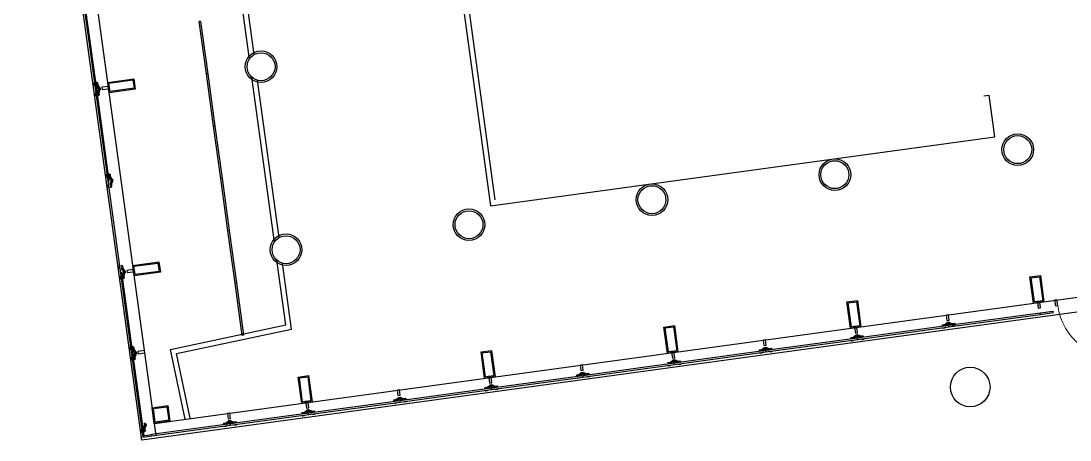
# Model space of a CAD drawing. Header units: millimetres. Extents: x -162945 to 7560, y -3558 to 130718.
# Drawn here: x -162945 to -143059, y 97723 to 105661 of the extents above; entities that cross this region are included whole.
import ezdxf

# ---------------------------------------------------------------- set-up
doc = ezdxf.new("R2010")
doc.units = ezdxf.units.MM
doc.header["$LTSCALE"] = 5
for name, color, linetype in [('A-GLAZ', 140, 'Continuous'), ('A-GLAZ-CWMG', 3, 'Continuous'), ('A-HOLE', 2, 'Continuous'), ('A—\\M+5C3C5\\M+5B4B0', 135, 'Continuous'), ('E-COLS-F3$0$0S-COLS-LINE', 4, 'Continuous')]:
    doc.layers.add(name, color=color, linetype=linetype)

msp = doc.modelspace()

# ---------------------------------------------------------------- linework, layer by layer
at = {"lineweight": 13, "extrusion": (-1.50994e-10, -2.06882e-11, -1)}
msp.add_arc((142133, 100432, 0), 1170, -96.3242, -7.7935, dxfattribs=at)
at = {"layer": 'A-GLAZ', "color": 8}
for p, q in [((-161550, 104485), (-161565, 104483)), ((-161550, 104485), (-161565, 104483)), ((-161564, 104477), (-161565, 104483)), ((-161564, 104477), (-161565, 104483)), ((-161559, 104443), (-161564, 104477)), ((-161559, 104443), (-161564, 104477)), ((-161559, 104443), (-161544, 104445)), ((-161559, 104443), (-161544, 104445)), ((-161510, 104495), (-161525, 104493)), ((-161510, 104495), (-161525, 104493)), ((-161495, 104493), (-161525, 104488)), ((-161495, 104493), (-161525, 104488)), ((-161519, 104449), (-161489, 104453)), ((-161519, 104449), (-161489, 104453)), ((-161517, 104434), (-161474, 104374)), ((-161517, 104434), (-161474, 104374)), ((-161510, 104495), (-161509, 104488)), ((-161510, 104495), (-161509, 104488)), ((-161509, 104488), (-161505, 104453)), ((-161509, 104488), (-161505, 104453)), ((-161502, 104436), (-161505, 104453)), ((-161502, 104436), (-161505, 104453)), ((-161459, 104376), (-161502, 104436)), ((-161459, 104376), (-161502, 104436)), ((-161495, 104493), (-161494, 104487)), ((-161495, 104493), (-161494, 104487)), ((-161494, 104487), (-161489, 104453)), ((-161494, 104487), (-161489, 104453)), ((-161494, 104452), (-161464, 104411)), ((-161494, 104452), (-161464, 104411)), ((-161461, 104394), (-161464, 104411)), ((-161459, 104376), (-161464, 104411)), ((-161461, 104394), (-161464, 104411)), ((-161459, 104376), (-161464, 104411)), ((-161523, 104287), (-161538, 104285)), ((-161523, 104287), (-161538, 104285)), ((-161533, 104251), (-161538, 104285)), ((-161533, 104251), (-161538, 104285)), ((-161532, 104245), (-161533, 104251)), ((-161532, 104245), (-161533, 104251)), ((-161532, 104245), (-161517, 104247)), ((-161532, 104245), (-161517, 104247)), ((-161474, 104374), (-161500, 104306)), ((-161474, 104374), (-161500, 104306)), ((-161468, 104294), (-161498, 104290)), ((-161468, 104294), (-161498, 104290)), ((-161492, 104251), (-161462, 104255)), ((-161492, 104251), (-161462, 104255)), ((-161491, 104246), (-161477, 104248)), ((-161491, 104246), (-161477, 104248)), ((-161485, 104308), (-161459, 104376)), ((-161485, 104308), (-161459, 104376)), ((-161482, 104290), (-161485, 104308)), ((-161482, 104290), (-161485, 104308)), ((-161482, 104290), (-161478, 104255)), ((-161482, 104290), (-161478, 104255)), ((-161478, 104255), (-161477, 104248)), ((-161478, 104255), (-161477, 104248)), ((-161454, 104341), (-161472, 104294)), ((-161454, 104341), (-161472, 104294)), ((-161468, 104294), (-161463, 104261)), ((-161468, 104294), (-161463, 104261)), ((-161462, 104401), (-161466, 104401)), ((-161462, 104401), (-161466, 104401)), ((-161462, 104401), (-161466, 104401)), ((-161462, 104401), (-161466, 104401)), ((-161463, 104261), (-161462, 104255)), ((-161463, 104261), (-161462, 104255)), ((-161447, 104398), (-161462, 104396)), ((-161447, 104398), (-161462, 104396)), ((-161447, 104398), (-161462, 104396)), ((-161447, 104398), (-161462, 104396)), ((-161447, 104398), (-161462, 104396)), ((-161447, 104398), (-161462, 104396)), ((-161447, 104398), (-161462, 104396)), ((-161447, 104398), (-161462, 104396)), ((-161459, 104376), (-161461, 104394)), ((-161459, 104376), (-161461, 104394)), ((-161454, 104341), (-161459, 104376)), ((-161456, 104359), (-161459, 104376)), ((-161454, 104341), (-161459, 104376)), ((-161456, 104359), (-161459, 104376)), ((-161459, 104351), (-161455, 104352)), ((-161459, 104351), (-161455, 104352)), ((-161459, 104351), (-161455, 104352)), ((-161459, 104351), (-161455, 104352)), ((-161456, 104357), (-161441, 104359)), ((-161454, 104341), (-161456, 104359)), ((-161456, 104357), (-161441, 104359)), ((-161456, 104357), (-161441, 104359)), ((-161456, 104357), (-161441, 104359)), ((-161456, 104357), (-161441, 104359)), ((-161454, 104341), (-161456, 104359)), ((-161456, 104357), (-161441, 104359)), ((-161456, 104357), (-161441, 104359)), ((-161456, 104357), (-161441, 104359)), ((-161447, 104398), (-161446, 104392)), ((-161447, 104398), (-161442, 104364)), ((-161447, 104398), (-161442, 104364)), ((-161447, 104398), (-161446, 104392)), ((-161447, 104398), (-161446, 104392)), ((-161447, 104398), (-161442, 104364)), ((-161447, 104398), (-161442, 104364)), ((-161447, 104398), (-161446, 104392)), ((-161446, 104392), (-161441, 104359)), ((-161446, 104392), (-161441, 104359)), ((-161446, 104392), (-161441, 104359)), ((-161446, 104392), (-161441, 104359)), ((-161442, 104364), (-161441, 104359)), ((-161442, 104364), (-161441, 104359)), ((-161442, 104364), (-161441, 104359)), ((-161442, 104364), (-161441, 104359)), ((-161313, 102751), (-161328, 102749)), ((-161327, 102743), (-161328, 102749)), ((-161322, 102709), (-161327, 102743)), ((-161322, 102709), (-161307, 102712)), ((-161273, 102762), (-161288, 102760)), ((-161258, 102759), (-161288, 102755)), ((-161282, 102715), (-161252, 102719)), ((-161280, 102700), (-161237, 102640)), ((-161273, 102762), (-161272, 102754)), ((-161272, 102754), (-161268, 102719)), ((-161265, 102702), (-161268, 102719)), ((-161222, 102642), (-161265, 102702)), ((-161237, 102640), (-161263, 102572)), ((-161258, 102759), (-161257, 102753)), ((-161257, 102753), (-161252, 102719)), ((-161257, 102719), (-161227, 102678)), ((-161248, 102574), (-161222, 102642)), ((-161225, 102667), (-161229, 102667)), ((-161225, 102667), (-161229, 102667)), ((-161224, 102660), (-161227, 102678)), ((-161222, 102642), (-161227, 102678)), ((-161210, 102664), (-161225, 102662)), ((-161210, 102664), (-161225, 102662)), ((-161210, 102664), (-161225, 102662)), ((-161210, 102664), (-161225, 102662)), ((-161222, 102642), (-161224, 102660)), ((-161217, 102607), (-161222, 102642)), ((-161219, 102625), (-161222, 102642)), ((-161222, 102617), (-161219, 102618)), ((-161222, 102617), (-161219, 102618)), ((-161219, 102623), (-161204, 102625)), ((-161217, 102607), (-161219, 102625)), ((-161219, 102623), (-161204, 102625)), ((-161219, 102623), (-161204, 102625)), ((-161219, 102623), (-161204, 102625)), ((-161210, 102664), (-161209, 102659)), ((-161210, 102664), (-161205, 102630)), ((-161210, 102664), (-161205, 102630)), ((-161210, 102664), (-161209, 102659)), ((-161209, 102659), (-161204, 102625)), ((-161209, 102659), (-161204, 102625)), ((-161205, 102630), (-161204, 102625)), ((-161205, 102630), (-161204, 102625)), ((-161286, 102553), (-161301, 102551)), ((-161296, 102517), (-161301, 102551)), ((-161295, 102511), (-161296, 102517)), ((-161295, 102511), (-161280, 102513)), ((-161231, 102561), (-161261, 102556)), ((-161255, 102517), (-161225, 102521)), ((-161254, 102512), (-161240, 102514)), ((-161245, 102556), (-161248, 102574)), ((-161245, 102556), (-161241, 102521)), ((-161241, 102521), (-161240, 102514)), ((-161217, 102607), (-161235, 102560)), ((-161231, 102561), (-161226, 102527)), ((-161226, 102527), (-161225, 102521)), ((-161036, 101028), (-161051, 101026)), ((-161021, 101025), (-161051, 101021)), ((-161036, 101028), (-161035, 101020)), ((-161021, 101025), (-161020, 101019)), ((-161076, 101017), (-161091, 101015)), ((-161090, 101009), (-161091, 101015)), ((-161085, 100976), (-161090, 101009)), ((-161085, 100976), (-161070, 100978)), ((-161045, 100981), (-161015, 100985)), ((-161043, 100966), (-161000, 100907)), ((-161035, 101020), (-161031, 100985)), ((-161028, 100968), (-161031, 100985)), ((-160985, 100909), (-161028, 100968)), ((-161000, 100907), (-161026, 100838)), ((-160994, 100827), (-161024, 100823)), ((-161020, 101019), (-161015, 100985)), ((-161020, 100985), (-160990, 100944)), ((-161011, 100840), (-160985, 100909)), ((-161008, 100822), (-161011, 100840)), ((-160980, 100874), (-160998, 100826)), ((-160994, 100827), (-160989, 100793)), ((-160988, 100933), (-160992, 100933)), ((-160988, 100933), (-160992, 100933)), ((-160987, 100926), (-160990, 100944)), ((-160985, 100909), (-160990, 100944)), ((-160973, 100930), (-160988, 100928)), ((-160973, 100930), (-160988, 100928)), ((-160973, 100930), (-160988, 100928)), ((-160973, 100930), (-160988, 100928)), ((-160985, 100909), (-160987, 100926)), ((-160980, 100874), (-160985, 100909)), ((-160982, 100891), (-160985, 100909)), ((-160985, 100883), (-160982, 100884)), ((-160985, 100883), (-160982, 100884)), ((-160982, 100889), (-160967, 100891)), ((-160980, 100874), (-160982, 100891)), ((-160982, 100889), (-160967, 100891)), ((-160982, 100889), (-160967, 100891)), ((-160982, 100889), (-160967, 100891)), ((-160973, 100930), (-160972, 100925)), ((-160973, 100930), (-160968, 100897)), ((-160973, 100930), (-160968, 100897)), ((-160973, 100930), (-160972, 100925)), ((-160972, 100925), (-160967, 100891)), ((-160972, 100925), (-160967, 100891)), ((-160968, 100897), (-160967, 100891)), ((-160968, 100897), (-160967, 100891)), ((-161049, 100819), (-161064, 100817)), ((-161059, 100783), (-161064, 100817)), ((-161058, 100777), (-161059, 100783)), ((-161058, 100777), (-161043, 100779)), ((-161018, 100783), (-160988, 100787)), ((-161017, 100778), (-161003, 100780)), ((-161008, 100822), (-161004, 100787)), ((-161004, 100787), (-161003, 100780)), ((-160989, 100793), (-160988, 100787)), ((-145365, 100096), (-145408, 100091)), ((-145408, 100091), (-145394, 99987)), ((-145351, 99993), (-145365, 100096)), ((-145485, 99888), (-145478, 99889)), ((-145485, 99888), (-145483, 99874)), ((-145482, 99904), (-145476, 99905)), ((-145482, 99904), (-145478, 99874)), ((-145478, 99889), (-145443, 99894)), ((-145476, 99905), (-145442, 99909)), ((-145474, 99849), (-145472, 99834)), ((-145467, 99835), (-145472, 99834)), ((-145433, 99840), (-145467, 99835)), ((-145425, 99897), (-145443, 99894)), ((-145442, 99905), (-145401, 99935)), ((-145438, 99880), (-145442, 99909)), ((-145433, 99840), (-145435, 99854)), ((-145366, 99940), (-145425, 99897)), ((-145423, 99882), (-145364, 99925)), ((-145366, 99940), (-145401, 99935)), ((-145383, 99938), (-145401, 99935)), ((-145394, 99987), (-145351, 99993)), ((-145390, 99937), (-145390, 99933)), ((-145390, 99937), (-145390, 99933)), ((-145388, 99952), (-145354, 99957)), ((-145388, 99952), (-145354, 99957)), ((-145388, 99952), (-145382, 99953)), ((-145388, 99952), (-145382, 99953)), ((-145388, 99952), (-145386, 99937)), ((-145388, 99952), (-145386, 99937)), ((-145388, 99952), (-145386, 99937)), ((-145388, 99952), (-145386, 99937)), ((-145366, 99940), (-145383, 99938)), ((-145382, 99953), (-145348, 99958)), ((-145382, 99953), (-145348, 99958)), ((-145331, 99945), (-145366, 99940)), ((-145348, 99942), (-145366, 99940)), ((-145297, 99914), (-145366, 99940)), ((-145364, 99925), (-145295, 99899)), ((-145354, 99957), (-145348, 99958)), ((-145354, 99957), (-145348, 99958)), ((-145346, 99943), (-145348, 99958)), ((-145346, 99943), (-145348, 99958)), ((-145346, 99943), (-145348, 99958)), ((-145346, 99943), (-145348, 99958)), ((-145331, 99945), (-145348, 99942)), ((-145340, 99939), (-145341, 99943)), ((-145340, 99939), (-145341, 99943)), ((-145331, 99945), (-145284, 99927)), ((-145279, 99917), (-145297, 99914)), ((-145295, 99899), (-145277, 99902)), ((-145284, 99931), (-145250, 99936)), ((-145284, 99931), (-145277, 99882)), ((-145279, 99917), (-145244, 99921)), ((-145242, 99906), (-145277, 99902)), ((-145250, 99936), (-145244, 99937)), ((-145237, 99888), (-145244, 99937)), ((-145244, 99921), (-145237, 99922)), ((-145235, 99907), (-145242, 99906)), ((-145235, 99907), (-145237, 99922)), ((-147219, 99651), (-147211, 99652)), ((-147219, 99651), (-147211, 99652)), ((-147219, 99651), (-147217, 99637)), ((-147219, 99651), (-147217, 99637)), ((-147216, 99667), (-147210, 99668)), ((-147216, 99667), (-147210, 99668)), ((-147216, 99667), (-147212, 99637)), ((-147216, 99667), (-147212, 99637)), ((-147211, 99652), (-147176, 99657)), ((-147211, 99652), (-147176, 99657)), ((-147210, 99668), (-147176, 99672)), ((-147210, 99668), (-147176, 99672)), ((-147176, 99668), (-147135, 99698)), ((-147176, 99668), (-147135, 99698)), ((-147172, 99643), (-147176, 99672)), ((-147172, 99643), (-147176, 99672)), ((-147159, 99660), (-147176, 99657)), ((-147159, 99660), (-147176, 99657)), ((-147100, 99703), (-147159, 99660)), ((-147100, 99703), (-147159, 99660)), ((-147157, 99645), (-147098, 99688)), ((-147157, 99645), (-147098, 99688)), ((-147100, 99703), (-147135, 99698)), ((-147100, 99703), (-147135, 99698)), ((-147117, 99701), (-147135, 99698)), ((-147117, 99701), (-147135, 99698)), ((-147124, 99700), (-147124, 99696)), ((-147124, 99700), (-147124, 99696)), ((-147124, 99700), (-147124, 99696)), ((-147124, 99700), (-147124, 99696)), ((-147121, 99715), (-147088, 99720)), ((-147121, 99715), (-147088, 99720)), ((-147121, 99715), (-147088, 99720)), ((-147121, 99715), (-147088, 99720)), ((-147121, 99715), (-147116, 99716)), ((-147121, 99715), (-147116, 99716)), ((-147121, 99715), (-147116, 99716)), ((-147121, 99715), (-147116, 99716)), ((-147121, 99715), (-147119, 99700)), ((-147121, 99715), (-147119, 99700)), ((-147121, 99715), (-147119, 99700)), ((-147121, 99715), (-147119, 99700)), ((-147121, 99715), (-147119, 99700)), ((-147121, 99715), (-147119, 99700)), ((-147121, 99715), (-147119, 99700)), ((-147121, 99715), (-147119, 99700)), ((-147100, 99703), (-147117, 99701)), ((-147100, 99703), (-147117, 99701)), ((-147116, 99716), (-147082, 99721)), ((-147116, 99716), (-147082, 99721)), ((-147116, 99716), (-147082, 99721)), ((-147116, 99716), (-147082, 99721)), ((-147065, 99708), (-147100, 99703)), ((-147065, 99708), (-147100, 99703)), ((-147082, 99705), (-147100, 99703)), ((-147082, 99705), (-147100, 99703)), ((-147031, 99677), (-147100, 99703)), ((-147031, 99677), (-147100, 99703)), ((-147098, 99688), (-147029, 99662)), ((-147098, 99688), (-147029, 99662)), ((-147088, 99720), (-147082, 99721)), ((-147088, 99720), (-147082, 99721)), ((-147088, 99720), (-147082, 99721)), ((-147088, 99720), (-147082, 99721)), ((-147080, 99706), (-147082, 99721)), ((-147080, 99706), (-147082, 99721)), ((-147080, 99706), (-147082, 99721)), ((-147080, 99706), (-147082, 99721)), ((-147080, 99706), (-147082, 99721)), ((-147080, 99706), (-147082, 99721)), ((-147080, 99706), (-147082, 99721)), ((-147080, 99706), (-147082, 99721)), ((-147065, 99708), (-147082, 99705)), ((-147065, 99708), (-147082, 99705)), ((-147074, 99702), (-147075, 99706)), ((-147074, 99702), (-147075, 99706)), ((-147074, 99702), (-147075, 99706)), ((-147074, 99702), (-147075, 99706)), ((-147065, 99708), (-147017, 99690)), ((-147065, 99708), (-147017, 99690)), ((-147013, 99680), (-147031, 99677)), ((-147013, 99680), (-147031, 99677)), ((-147018, 99694), (-146984, 99699)), ((-147018, 99694), (-146984, 99699)), ((-147018, 99694), (-147014, 99664)), ((-147018, 99694), (-147014, 99664)), ((-147013, 99680), (-146978, 99684)), ((-147013, 99680), (-146978, 99684)), ((-147010, 99639), (-147008, 99624)), ((-147010, 99639), (-147008, 99624)), ((-146984, 99699), (-146978, 99700)), ((-146984, 99699), (-146978, 99700)), ((-146974, 99670), (-146978, 99700)), ((-146974, 99670), (-146978, 99700)), ((-146978, 99684), (-146971, 99685)), ((-146978, 99684), (-146971, 99685)), ((-146969, 99670), (-146971, 99685)), ((-146969, 99670), (-146971, 99685)), ((-146968, 99630), (-146970, 99645)), ((-146968, 99630), (-146970, 99645)), ((-160866, 99483), (-160881, 99481)), ((-160866, 99483), (-160881, 99481)), ((-160880, 99475), (-160881, 99481)), ((-160880, 99475), (-160881, 99481)), ((-160876, 99442), (-160880, 99475)), ((-160876, 99442), (-160880, 99475)), ((-160876, 99442), (-160861, 99444)), ((-160876, 99442), (-160861, 99444)), ((-160827, 99494), (-160842, 99492)), ((-160827, 99494), (-160842, 99492)), ((-160811, 99491), (-160841, 99487)), ((-160811, 99491), (-160841, 99487)), ((-160836, 99447), (-160806, 99451)), ((-160836, 99447), (-160806, 99451)), ((-160833, 99432), (-160790, 99372)), ((-160833, 99432), (-160790, 99372)), ((-160827, 99494), (-160826, 99486)), ((-160827, 99494), (-160826, 99486)), ((-160826, 99486), (-160821, 99451)), ((-160826, 99486), (-160821, 99451)), ((-160819, 99434), (-160821, 99451)), ((-160819, 99434), (-160821, 99451)), ((-160775, 99374), (-160819, 99434)), ((-160775, 99374), (-160819, 99434)), ((-160811, 99491), (-160810, 99485)), ((-160811, 99491), (-160810, 99485)), ((-160810, 99485), (-160806, 99451)), ((-160810, 99485), (-160806, 99451)), ((-160810, 99451), (-160780, 99410)), ((-160810, 99451), (-160780, 99410)), ((-148944, 99431), (-148910, 99435)), ((-148944, 99431), (-148910, 99435)), ((-148910, 99431), (-148869, 99461)), ((-148910, 99431), (-148869, 99461)), ((-148906, 99406), (-148910, 99435)), ((-148906, 99406), (-148910, 99435)), ((-148833, 99466), (-148893, 99423)), ((-148833, 99466), (-148893, 99423)), ((-148891, 99408), (-148831, 99451)), ((-148891, 99408), (-148831, 99451)), ((-148833, 99622), (-148876, 99617)), ((-148876, 99617), (-148862, 99513)), ((-148833, 99466), (-148869, 99461)), ((-148833, 99466), (-148869, 99461)), ((-148851, 99464), (-148869, 99461)), ((-148851, 99464), (-148869, 99461)), ((-148862, 99513), (-148818, 99519)), ((-148858, 99463), (-148858, 99459)), ((-148858, 99463), (-148858, 99459)), ((-148858, 99463), (-148858, 99459)), ((-148858, 99463), (-148858, 99459)), ((-148855, 99478), (-148821, 99483)), ((-148855, 99478), (-148821, 99483)), ((-148855, 99478), (-148821, 99483)), ((-148855, 99478), (-148821, 99483)), ((-148855, 99478), (-148850, 99479)), ((-148855, 99478), (-148850, 99479)), ((-148855, 99478), (-148850, 99479)), ((-148855, 99478), (-148850, 99479)), ((-148855, 99478), (-148853, 99463)), ((-148855, 99478), (-148853, 99463)), ((-148855, 99478), (-148853, 99463)), ((-148855, 99478), (-148853, 99463)), ((-148855, 99478), (-148853, 99463)), ((-148855, 99478), (-148853, 99463)), ((-148855, 99478), (-148853, 99463)), ((-148855, 99478), (-148853, 99463)), ((-148833, 99466), (-148851, 99464)), ((-148833, 99466), (-148851, 99464)), ((-148850, 99479), (-148816, 99484)), ((-148850, 99479), (-148816, 99484)), ((-148850, 99479), (-148816, 99484)), ((-148850, 99479), (-148816, 99484)), ((-148818, 99519), (-148833, 99622)), ((-148798, 99471), (-148833, 99466)), ((-148798, 99471), (-148833, 99466)), ((-148816, 99468), (-148833, 99466)), ((-148816, 99468), (-148833, 99466)), ((-148765, 99440), (-148833, 99466)), ((-148765, 99440), (-148833, 99466)), ((-148831, 99451), (-148763, 99425)), ((-148831, 99451), (-148763, 99425)), ((-148821, 99483), (-148816, 99484)), ((-148821, 99483), (-148816, 99484)), ((-148821, 99483), (-148816, 99484)), ((-148821, 99483), (-148816, 99484)), ((-148814, 99469), (-148816, 99484)), ((-148814, 99469), (-148816, 99484)), ((-148814, 99469), (-148816, 99484)), ((-148814, 99469), (-148816, 99484)), ((-148814, 99469), (-148816, 99484)), ((-148814, 99469), (-148816, 99484)), ((-148814, 99469), (-148816, 99484)), ((-148814, 99469), (-148816, 99484)), ((-148798, 99471), (-148816, 99468)), ((-148798, 99471), (-148816, 99468)), ((-148808, 99465), (-148809, 99469)), ((-148808, 99465), (-148809, 99469)), ((-148808, 99465), (-148809, 99469)), ((-148808, 99465), (-148809, 99469)), ((-148798, 99471), (-148751, 99453)), ((-148798, 99471), (-148751, 99453)), ((-148747, 99443), (-148765, 99440)), ((-148747, 99443), (-148765, 99440)), ((-148752, 99457), (-148718, 99462)), ((-148752, 99457), (-148718, 99462)), ((-148752, 99457), (-148747, 99427)), ((-148752, 99457), (-148747, 99427)), ((-148747, 99443), (-148712, 99447)), ((-148747, 99443), (-148712, 99447)), ((-148718, 99462), (-148712, 99463)), ((-148718, 99462), (-148712, 99463)), ((-148708, 99433), (-148712, 99463)), ((-148708, 99433), (-148712, 99463)), ((-148712, 99447), (-148705, 99448)), ((-148712, 99447), (-148705, 99448)), ((-148703, 99433), (-148705, 99448)), ((-148703, 99433), (-148705, 99448)), ((-147208, 99612), (-147206, 99597)), ((-147208, 99612), (-147206, 99597)), ((-147200, 99598), (-147206, 99597)), ((-147200, 99598), (-147206, 99597)), ((-147167, 99603), (-147200, 99598)), ((-147167, 99603), (-147200, 99598)), ((-147167, 99603), (-147169, 99617)), ((-147167, 99603), (-147169, 99617)), ((-146974, 99629), (-147008, 99624)), ((-146974, 99629), (-147008, 99624)), ((-146968, 99630), (-146974, 99629)), ((-146968, 99630), (-146974, 99629)), ((-160839, 99285), (-160854, 99283)), ((-160839, 99285), (-160854, 99283)), ((-160849, 99249), (-160854, 99283)), ((-160849, 99249), (-160854, 99283)), ((-160849, 99243), (-160849, 99249)), ((-160849, 99243), (-160849, 99249)), ((-160849, 99243), (-160834, 99245)), ((-160849, 99243), (-160834, 99245)), ((-160790, 99372), (-160816, 99304)), ((-160790, 99372), (-160816, 99304)), ((-160784, 99293), (-160814, 99288)), ((-160784, 99293), (-160814, 99288)), ((-160808, 99249), (-160779, 99253)), ((-160808, 99249), (-160779, 99253)), ((-160808, 99244), (-160793, 99246)), ((-160808, 99244), (-160793, 99246)), ((-160801, 99306), (-160775, 99374)), ((-160801, 99306), (-160775, 99374)), ((-160799, 99288), (-160801, 99306)), ((-160799, 99288), (-160801, 99306)), ((-160799, 99288), (-160794, 99253)), ((-160799, 99288), (-160794, 99253)), ((-160794, 99253), (-160793, 99246)), ((-160794, 99253), (-160793, 99246)), ((-160770, 99339), (-160788, 99292)), ((-160770, 99339), (-160788, 99292)), ((-160784, 99293), (-160779, 99259)), ((-160784, 99293), (-160779, 99259)), ((-160779, 99399), (-160783, 99399)), ((-160779, 99399), (-160783, 99399)), ((-160779, 99399), (-160783, 99399)), ((-160779, 99399), (-160783, 99399)), ((-160778, 99392), (-160780, 99410)), ((-160775, 99374), (-160780, 99410)), ((-160778, 99392), (-160780, 99410)), ((-160775, 99374), (-160780, 99410)), ((-160779, 99259), (-160779, 99253)), ((-160779, 99259), (-160779, 99253)), ((-160763, 99396), (-160778, 99394)), ((-160763, 99396), (-160778, 99394)), ((-160763, 99396), (-160778, 99394)), ((-160763, 99396), (-160778, 99394)), ((-160763, 99396), (-160778, 99394)), ((-160763, 99396), (-160778, 99394)), ((-160763, 99396), (-160778, 99394)), ((-160763, 99396), (-160778, 99394)), ((-160775, 99374), (-160778, 99392)), ((-160775, 99374), (-160778, 99392)), ((-160776, 99349), (-160772, 99350)), ((-160776, 99349), (-160772, 99350)), ((-160776, 99349), (-160772, 99350)), ((-160776, 99349), (-160772, 99350)), ((-160770, 99339), (-160775, 99374)), ((-160773, 99357), (-160775, 99374)), ((-160770, 99339), (-160775, 99374)), ((-160773, 99357), (-160775, 99374)), ((-160770, 99339), (-160773, 99357)), ((-160770, 99339), (-160773, 99357)), ((-160772, 99355), (-160758, 99357)), ((-160772, 99355), (-160758, 99357)), ((-160772, 99355), (-160758, 99357)), ((-160772, 99355), (-160758, 99357)), ((-160772, 99355), (-160758, 99357)), ((-160772, 99355), (-160758, 99357)), ((-160772, 99355), (-160758, 99357)), ((-160772, 99355), (-160758, 99357)), ((-160763, 99396), (-160762, 99391)), ((-160763, 99396), (-160758, 99363)), ((-160763, 99396), (-160758, 99363)), ((-160763, 99396), (-160762, 99391)), ((-160763, 99396), (-160762, 99391)), ((-160763, 99396), (-160758, 99363)), ((-160763, 99396), (-160758, 99363)), ((-160763, 99396), (-160762, 99391)), ((-160762, 99391), (-160758, 99357)), ((-160762, 99391), (-160758, 99357)), ((-160762, 99391), (-160758, 99357)), ((-160762, 99391), (-160758, 99357)), ((-160758, 99363), (-160758, 99357)), ((-160758, 99363), (-160758, 99357)), ((-160758, 99363), (-160758, 99357)), ((-160758, 99363), (-160758, 99357)), ((-160605, 99420), (-160729, 99403)), ((-160729, 99403), (-160723, 99359)), ((-160723, 99359), (-160599, 99376)), ((-160599, 99376), (-160605, 99420)), ((-150567, 99385), (-150611, 99379)), ((-150611, 99379), (-150596, 99275)), ((-150596, 99275), (-150553, 99281)), ((-150589, 99241), (-150555, 99246)), ((-150589, 99241), (-150555, 99246)), ((-150589, 99241), (-150555, 99246)), ((-150589, 99241), (-150555, 99246)), ((-150589, 99241), (-150583, 99242)), ((-150589, 99241), (-150583, 99242)), ((-150589, 99241), (-150583, 99242)), ((-150589, 99241), (-150583, 99242)), ((-150589, 99241), (-150587, 99226)), ((-150589, 99241), (-150587, 99226)), ((-150589, 99241), (-150587, 99226)), ((-150589, 99241), (-150587, 99226)), ((-150589, 99241), (-150587, 99226)), ((-150589, 99241), (-150587, 99226)), ((-150589, 99241), (-150587, 99226)), ((-150589, 99241), (-150587, 99226)), ((-150583, 99242), (-150550, 99247)), ((-150583, 99242), (-150550, 99247)), ((-150583, 99242), (-150550, 99247)), ((-150583, 99242), (-150550, 99247)), ((-150553, 99281), (-150567, 99385)), ((-150532, 99234), (-150567, 99229)), ((-150532, 99234), (-150567, 99229)), ((-150555, 99246), (-150550, 99247)), ((-150555, 99246), (-150550, 99247)), ((-150555, 99246), (-150550, 99247)), ((-150555, 99246), (-150550, 99247)), ((-150548, 99232), (-150550, 99247)), ((-150548, 99232), (-150550, 99247)), ((-150548, 99232), (-150550, 99247)), ((-150548, 99232), (-150550, 99247)), ((-150548, 99232), (-150550, 99247)), ((-150548, 99232), (-150550, 99247)), ((-150548, 99232), (-150550, 99247)), ((-150548, 99232), (-150550, 99247)), ((-150532, 99234), (-150550, 99231)), ((-150532, 99234), (-150550, 99231)), ((-150542, 99228), (-150543, 99232)), ((-150542, 99228), (-150543, 99232)), ((-150542, 99228), (-150543, 99232)), ((-150542, 99228), (-150543, 99232)), ((-150532, 99234), (-150485, 99216)), ((-150532, 99234), (-150485, 99216)), ((-148953, 99414), (-148945, 99415)), ((-148953, 99414), (-148945, 99415)), ((-148953, 99414), (-148951, 99400)), ((-148953, 99414), (-148951, 99400)), ((-148950, 99430), (-148944, 99431)), ((-148950, 99430), (-148944, 99431)), ((-148950, 99430), (-148946, 99400)), ((-148950, 99430), (-148946, 99400)), ((-148945, 99415), (-148910, 99420)), ((-148945, 99415), (-148910, 99420)), ((-148942, 99375), (-148940, 99360)), ((-148942, 99375), (-148940, 99360)), ((-148934, 99361), (-148940, 99360)), ((-148934, 99361), (-148940, 99360)), ((-148900, 99366), (-148934, 99361)), ((-148900, 99366), (-148934, 99361)), ((-148893, 99423), (-148910, 99420)), ((-148893, 99423), (-148910, 99420)), ((-148900, 99366), (-148903, 99380)), ((-148900, 99366), (-148903, 99380)), ((-148744, 99402), (-148742, 99387)), ((-148744, 99402), (-148742, 99387)), ((-148708, 99392), (-148742, 99387)), ((-148708, 99392), (-148742, 99387)), ((-148702, 99393), (-148708, 99392)), ((-148702, 99393), (-148708, 99392)), ((-148702, 99393), (-148704, 99408)), ((-148702, 99393), (-148704, 99408)), ((-152300, 99148), (-152344, 99143)), ((-152344, 99143), (-152330, 99039)), ((-152330, 99039), (-152286, 99045)), ((-152286, 99045), (-152300, 99148)), ((-150686, 99177), (-150679, 99178)), ((-150686, 99177), (-150679, 99178)), ((-150686, 99177), (-150684, 99163)), ((-150686, 99177), (-150684, 99163)), ((-150684, 99193), (-150678, 99194)), ((-150684, 99193), (-150678, 99194)), ((-150684, 99193), (-150679, 99163)), ((-150684, 99193), (-150679, 99163)), ((-150679, 99178), (-150644, 99183)), ((-150679, 99178), (-150644, 99183)), ((-150678, 99194), (-150644, 99198)), ((-150678, 99194), (-150644, 99198)), ((-150676, 99138), (-150674, 99123)), ((-150676, 99138), (-150674, 99123)), ((-150668, 99124), (-150674, 99123)), ((-150668, 99124), (-150674, 99123)), ((-150634, 99129), (-150668, 99124)), ((-150634, 99129), (-150668, 99124)), ((-150640, 99169), (-150644, 99198)), ((-150640, 99169), (-150644, 99198)), ((-150627, 99186), (-150644, 99183)), ((-150627, 99186), (-150644, 99183)), ((-150643, 99194), (-150602, 99224)), ((-150643, 99194), (-150602, 99224)), ((-150634, 99129), (-150636, 99143)), ((-150634, 99129), (-150636, 99143)), ((-150567, 99229), (-150627, 99186)), ((-150567, 99229), (-150627, 99186)), ((-150625, 99171), (-150565, 99214)), ((-150625, 99171), (-150565, 99214)), ((-150567, 99229), (-150602, 99224)), ((-150567, 99229), (-150602, 99224)), ((-150585, 99227), (-150602, 99224)), ((-150585, 99227), (-150602, 99224)), ((-150592, 99226), (-150592, 99222)), ((-150592, 99226), (-150592, 99222)), ((-150592, 99226), (-150592, 99222)), ((-150592, 99226), (-150592, 99222)), ((-150567, 99229), (-150585, 99227)), ((-150567, 99229), (-150585, 99227)), ((-150550, 99231), (-150567, 99229)), ((-150550, 99231), (-150567, 99229)), ((-150499, 99203), (-150567, 99229)), ((-150499, 99203), (-150567, 99229)), ((-150565, 99214), (-150497, 99188)), ((-150565, 99214), (-150497, 99188)), ((-150481, 99206), (-150499, 99203)), ((-150481, 99206), (-150499, 99203)), ((-150485, 99220), (-150452, 99225)), ((-150485, 99220), (-150452, 99225)), ((-150485, 99220), (-150481, 99190)), ((-150485, 99220), (-150481, 99190)), ((-150481, 99206), (-150446, 99210)), ((-150481, 99206), (-150446, 99210)), ((-150478, 99165), (-150476, 99150)), ((-150478, 99165), (-150476, 99150)), ((-150442, 99155), (-150476, 99150)), ((-150442, 99155), (-150476, 99150)), ((-150452, 99225), (-150446, 99226)), ((-150452, 99225), (-150446, 99226)), ((-150442, 99196), (-150446, 99226)), ((-150442, 99196), (-150446, 99226)), ((-150446, 99210), (-150439, 99211)), ((-150446, 99210), (-150439, 99211)), ((-150436, 99156), (-150442, 99155)), ((-150436, 99156), (-150442, 99155)), ((-150437, 99196), (-150439, 99211)), ((-150437, 99196), (-150439, 99211)), ((-150436, 99156), (-150438, 99171)), ((-150436, 99156), (-150438, 99171)), ((-152420, 98940), (-152413, 98941)), ((-152420, 98940), (-152413, 98941)), ((-152420, 98940), (-152418, 98926)), ((-152420, 98940), (-152418, 98926)), ((-152417, 98956), (-152412, 98957)), ((-152417, 98956), (-152412, 98957)), ((-152417, 98956), (-152413, 98926)), ((-152417, 98956), (-152413, 98926)), ((-152413, 98941), (-152378, 98946)), ((-152413, 98941), (-152378, 98946)), ((-152412, 98957), (-152378, 98961)), ((-152412, 98957), (-152378, 98961)), ((-152410, 98901), (-152408, 98886)), ((-152410, 98901), (-152408, 98886)), ((-152402, 98887), (-152408, 98886)), ((-152402, 98887), (-152408, 98886)), ((-152368, 98892), (-152402, 98887)), ((-152368, 98892), (-152402, 98887)), ((-152374, 98932), (-152378, 98961)), ((-152374, 98932), (-152378, 98961)), ((-152361, 98949), (-152378, 98946)), ((-152361, 98949), (-152378, 98946)), ((-152377, 98957), (-152336, 98987)), ((-152377, 98957), (-152336, 98987)), ((-152368, 98892), (-152370, 98906)), ((-152368, 98892), (-152370, 98906)), ((-152301, 98992), (-152361, 98949)), ((-152301, 98992), (-152361, 98949)), ((-152359, 98934), (-152299, 98977)), ((-152359, 98934), (-152299, 98977)), ((-152301, 98992), (-152336, 98987)), ((-152301, 98992), (-152336, 98987)), ((-152319, 98990), (-152336, 98987)), ((-152319, 98990), (-152336, 98987)), ((-152326, 98989), (-152325, 98985)), ((-152326, 98989), (-152325, 98985)), ((-152326, 98989), (-152325, 98985)), ((-152326, 98989), (-152325, 98985)), ((-152323, 99004), (-152289, 99009)), ((-152323, 99004), (-152289, 99009)), ((-152323, 99004), (-152289, 99009)), ((-152323, 99004), (-152289, 99009)), ((-152323, 99004), (-152317, 99005)), ((-152323, 99004), (-152317, 99005)), ((-152323, 99004), (-152317, 99005)), ((-152323, 99004), (-152317, 99005)), ((-152323, 99004), (-152321, 98989)), ((-152323, 99004), (-152321, 98989)), ((-152323, 99004), (-152321, 98989)), ((-152323, 99004), (-152321, 98989)), ((-152323, 99004), (-152321, 98989)), ((-152323, 99004), (-152321, 98989)), ((-152323, 99004), (-152321, 98989)), ((-152323, 99004), (-152321, 98989)), ((-152301, 98992), (-152319, 98990)), ((-152301, 98992), (-152319, 98990)), ((-152317, 99005), (-152283, 99010)), ((-152317, 99005), (-152283, 99010)), ((-152317, 99005), (-152283, 99010)), ((-152317, 99005), (-152283, 99010)), ((-152266, 98997), (-152301, 98992)), ((-152266, 98997), (-152301, 98992)), ((-152284, 98994), (-152301, 98992)), ((-152284, 98994), (-152301, 98992)), ((-152232, 98966), (-152301, 98992)), ((-152232, 98966), (-152301, 98992)), ((-152299, 98977), (-152230, 98951)), ((-152299, 98977), (-152230, 98951)), ((-152289, 99009), (-152283, 99010)), ((-152289, 99009), (-152283, 99010)), ((-152289, 99009), (-152283, 99010)), ((-152289, 99009), (-152283, 99010)), ((-152266, 98997), (-152284, 98994)), ((-152266, 98997), (-152284, 98994)), ((-152281, 98995), (-152283, 99010)), ((-152281, 98995), (-152283, 99010)), ((-152281, 98995), (-152283, 99010)), ((-152281, 98995), (-152283, 99010)), ((-152281, 98995), (-152283, 99010)), ((-152281, 98995), (-152283, 99010)), ((-152281, 98995), (-152283, 99010)), ((-152281, 98995), (-152283, 99010)), ((-152276, 98991), (-152276, 98995)), ((-152276, 98991), (-152276, 98995)), ((-152276, 98991), (-152276, 98995)), ((-152276, 98991), (-152276, 98995)), ((-152266, 98997), (-152219, 98979)), ((-152266, 98997), (-152219, 98979)), ((-152215, 98969), (-152232, 98966)), ((-152215, 98969), (-152232, 98966)), ((-152219, 98983), (-152185, 98988)), ((-152219, 98983), (-152185, 98988)), ((-152219, 98983), (-152215, 98953)), ((-152219, 98983), (-152215, 98953)), ((-152215, 98969), (-152180, 98973)), ((-152215, 98969), (-152180, 98973)), ((-152212, 98928), (-152210, 98913)), ((-152212, 98928), (-152210, 98913)), ((-152176, 98918), (-152210, 98913)), ((-152176, 98918), (-152210, 98913)), ((-152185, 98988), (-152180, 98989)), ((-152185, 98988), (-152180, 98989)), ((-152176, 98959), (-152180, 98989)), ((-152176, 98959), (-152180, 98989)), ((-152180, 98973), (-152173, 98974)), ((-152180, 98973), (-152173, 98974)), ((-152170, 98919), (-152176, 98918)), ((-152170, 98919), (-152176, 98918)), ((-152171, 98959), (-152173, 98974)), ((-152171, 98959), (-152173, 98974)), ((-152170, 98919), (-152172, 98934)), ((-152170, 98919), (-152172, 98934)), ((-155768, 98675), (-155812, 98669)), ((-155812, 98669), (-155798, 98565)), ((-155754, 98571), (-155768, 98675)), ((-154154, 98703), (-154147, 98704)), ((-154154, 98703), (-154147, 98704)), ((-154154, 98703), (-154152, 98689)), ((-154154, 98703), (-154152, 98689)), ((-154151, 98719), (-154146, 98720)), ((-154151, 98719), (-154146, 98720)), ((-154151, 98719), (-154147, 98689)), ((-154151, 98719), (-154147, 98689)), ((-154147, 98704), (-154112, 98709)), ((-154147, 98704), (-154112, 98709)), ((-154146, 98720), (-154112, 98724)), ((-154146, 98720), (-154112, 98724)), ((-154144, 98664), (-154142, 98649)), ((-154144, 98664), (-154142, 98649)), ((-154136, 98650), (-154142, 98649)), ((-154136, 98650), (-154142, 98649)), ((-154102, 98655), (-154136, 98650)), ((-154102, 98655), (-154136, 98650)), ((-154108, 98695), (-154112, 98724)), ((-154108, 98695), (-154112, 98724)), ((-154094, 98712), (-154112, 98709)), ((-154094, 98712), (-154112, 98709)), ((-154111, 98720), (-154070, 98750)), ((-154111, 98720), (-154070, 98750)), ((-154102, 98655), (-154104, 98669)), ((-154102, 98655), (-154104, 98669)), ((-154035, 98755), (-154094, 98712)), ((-154035, 98755), (-154094, 98712)), ((-154092, 98697), (-154033, 98740)), ((-154092, 98697), (-154033, 98740)), ((-154035, 98755), (-154070, 98750)), ((-154035, 98755), (-154070, 98750)), ((-154053, 98753), (-154070, 98750)), ((-154053, 98753), (-154070, 98750)), ((-154060, 98752), (-154059, 98748)), ((-154060, 98752), (-154059, 98748)), ((-154060, 98752), (-154059, 98748)), ((-154060, 98752), (-154059, 98748)), ((-154057, 98767), (-154023, 98772)), ((-154057, 98767), (-154023, 98772)), ((-154057, 98767), (-154023, 98772)), ((-154057, 98767), (-154023, 98772)), ((-154057, 98767), (-154051, 98768)), ((-154057, 98767), (-154051, 98768)), ((-154057, 98767), (-154051, 98768)), ((-154057, 98767), (-154051, 98768)), ((-154057, 98767), (-154055, 98752)), ((-154057, 98767), (-154055, 98752)), ((-154057, 98767), (-154055, 98752)), ((-154057, 98767), (-154055, 98752)), ((-154057, 98767), (-154055, 98752)), ((-154057, 98767), (-154055, 98752)), ((-154057, 98767), (-154055, 98752)), ((-154057, 98767), (-154055, 98752)), ((-154035, 98755), (-154053, 98753)), ((-154035, 98755), (-154053, 98753)), ((-154051, 98768), (-154017, 98773)), ((-154051, 98768), (-154017, 98773)), ((-154051, 98768), (-154017, 98773)), ((-154051, 98768), (-154017, 98773)), ((-154000, 98760), (-154035, 98755)), ((-154000, 98760), (-154035, 98755)), ((-154018, 98757), (-154035, 98755)), ((-154018, 98757), (-154035, 98755)), ((-153966, 98729), (-154035, 98755)), ((-153966, 98729), (-154035, 98755)), ((-154033, 98740), (-153964, 98714)), ((-154033, 98740), (-153964, 98714)), ((-154023, 98772), (-154017, 98773)), ((-154023, 98772), (-154017, 98773)), ((-154023, 98772), (-154017, 98773)), ((-154023, 98772), (-154017, 98773)), ((-154000, 98760), (-154018, 98757)), ((-154000, 98760), (-154018, 98757)), ((-154015, 98758), (-154017, 98773)), ((-154015, 98758), (-154017, 98773)), ((-154015, 98758), (-154017, 98773)), ((-154015, 98758), (-154017, 98773)), ((-154015, 98758), (-154017, 98773)), ((-154015, 98758), (-154017, 98773)), ((-154015, 98758), (-154017, 98773)), ((-154015, 98758), (-154017, 98773)), ((-154010, 98754), (-154010, 98758)), ((-154010, 98754), (-154010, 98758)), ((-154010, 98754), (-154010, 98758)), ((-154010, 98754), (-154010, 98758)), ((-154000, 98760), (-153953, 98742)), ((-154000, 98760), (-153953, 98742)), ((-153949, 98732), (-153966, 98729)), ((-153949, 98732), (-153966, 98729)), ((-153953, 98746), (-153919, 98751)), ((-153953, 98746), (-153919, 98751)), ((-153953, 98746), (-153949, 98716)), ((-153953, 98746), (-153949, 98716)), ((-153949, 98732), (-153914, 98736)), ((-153949, 98732), (-153914, 98736)), ((-153946, 98691), (-153944, 98676)), ((-153946, 98691), (-153944, 98676)), ((-153910, 98681), (-153944, 98676)), ((-153910, 98681), (-153944, 98676)), ((-153919, 98751), (-153914, 98752)), ((-153919, 98751), (-153914, 98752)), ((-153909, 98722), (-153914, 98752)), ((-153909, 98722), (-153914, 98752)), ((-153914, 98736), (-153907, 98737)), ((-153914, 98736), (-153907, 98737)), ((-153904, 98682), (-153910, 98681)), ((-153904, 98682), (-153910, 98681)), ((-153904, 98722), (-153907, 98737)), ((-153904, 98722), (-153907, 98737)), ((-153904, 98682), (-153906, 98697)), ((-153904, 98682), (-153906, 98697)), ((-155888, 98467), (-155886, 98452)), ((-155888, 98467), (-155881, 98467)), ((-155888, 98467), (-155886, 98452)), ((-155888, 98467), (-155881, 98467)), ((-155885, 98482), (-155879, 98483)), ((-155885, 98482), (-155879, 98483)), ((-155885, 98482), (-155881, 98452)), ((-155885, 98482), (-155881, 98452)), ((-155881, 98467), (-155846, 98472)), ((-155881, 98467), (-155846, 98472)), ((-155879, 98483), (-155846, 98487)), ((-155879, 98483), (-155846, 98487)), ((-155841, 98458), (-155846, 98487)), ((-155841, 98458), (-155846, 98487)), ((-155828, 98475), (-155846, 98472)), ((-155828, 98475), (-155846, 98472)), ((-155845, 98483), (-155804, 98513)), ((-155845, 98483), (-155804, 98513)), ((-155769, 98518), (-155828, 98475)), ((-155769, 98518), (-155828, 98475)), ((-155826, 98460), (-155767, 98503)), ((-155826, 98460), (-155767, 98503)), ((-155769, 98518), (-155804, 98513)), ((-155769, 98518), (-155804, 98513)), ((-155786, 98516), (-155804, 98513)), ((-155786, 98516), (-155804, 98513)), ((-155798, 98565), (-155754, 98571)), ((-155794, 98515), (-155793, 98511)), ((-155794, 98515), (-155793, 98511)), ((-155794, 98515), (-155793, 98511)), ((-155794, 98515), (-155793, 98511)), ((-155791, 98530), (-155757, 98535)), ((-155791, 98530), (-155757, 98535)), ((-155791, 98530), (-155757, 98535)), ((-155791, 98530), (-155757, 98535)), ((-155791, 98530), (-155785, 98531)), ((-155791, 98530), (-155785, 98531)), ((-155791, 98530), (-155785, 98531)), ((-155791, 98530), (-155785, 98531)), ((-155791, 98530), (-155789, 98515)), ((-155791, 98530), (-155789, 98515)), ((-155791, 98530), (-155789, 98515)), ((-155791, 98530), (-155789, 98515)), ((-155791, 98530), (-155789, 98515)), ((-155791, 98530), (-155789, 98515)), ((-155791, 98530), (-155789, 98515)), ((-155791, 98530), (-155789, 98515)), ((-155769, 98518), (-155786, 98516)), ((-155769, 98518), (-155786, 98516)), ((-155785, 98531), (-155751, 98536)), ((-155785, 98531), (-155751, 98536)), ((-155785, 98531), (-155751, 98536)), ((-155785, 98531), (-155751, 98536)), ((-155734, 98523), (-155769, 98518)), ((-155734, 98523), (-155769, 98518)), ((-155751, 98520), (-155769, 98518)), ((-155751, 98520), (-155769, 98518)), ((-155700, 98492), (-155769, 98518)), ((-155700, 98492), (-155769, 98518)), ((-155767, 98503), (-155698, 98477)), ((-155767, 98503), (-155698, 98477)), ((-155757, 98535), (-155751, 98536)), ((-155757, 98535), (-155751, 98536)), ((-155757, 98535), (-155751, 98536)), ((-155757, 98535), (-155751, 98536)), ((-155749, 98521), (-155751, 98536)), ((-155749, 98521), (-155751, 98536)), ((-155749, 98521), (-155751, 98536)), ((-155749, 98521), (-155751, 98536)), ((-155749, 98521), (-155751, 98536)), ((-155749, 98521), (-155751, 98536)), ((-155749, 98521), (-155751, 98536)), ((-155749, 98521), (-155751, 98536)), ((-155734, 98523), (-155751, 98520)), ((-155734, 98523), (-155751, 98520)), ((-155744, 98517), (-155744, 98521)), ((-155744, 98517), (-155744, 98521)), ((-155744, 98517), (-155744, 98521)), ((-155744, 98517), (-155744, 98521)), ((-155734, 98523), (-155686, 98505)), ((-155734, 98523), (-155686, 98505)), ((-155683, 98495), (-155700, 98492)), ((-155683, 98495), (-155700, 98492)), ((-155687, 98509), (-155653, 98514)), ((-155687, 98509), (-155653, 98514)), ((-155687, 98509), (-155683, 98479)), ((-155687, 98509), (-155683, 98479)), ((-155683, 98495), (-155648, 98499)), ((-155683, 98495), (-155648, 98499)), ((-155680, 98454), (-155677, 98439)), ((-155680, 98454), (-155677, 98439)), ((-155644, 98444), (-155677, 98439)), ((-155644, 98444), (-155677, 98439)), ((-155653, 98514), (-155647, 98515)), ((-155653, 98514), (-155647, 98515)), ((-155648, 98499), (-155640, 98500)), ((-155648, 98499), (-155640, 98500)), ((-155643, 98485), (-155647, 98515)), ((-155643, 98485), (-155647, 98515)), ((-155638, 98445), (-155644, 98444)), ((-155638, 98445), (-155644, 98444)), ((-155638, 98485), (-155640, 98500)), ((-155638, 98485), (-155640, 98500)), ((-155638, 98445), (-155640, 98460)), ((-155638, 98445), (-155640, 98460)), ((-157619, 98245), (-157613, 98246)), ((-157619, 98245), (-157613, 98246)), ((-157619, 98245), (-157615, 98215)), ((-157619, 98245), (-157615, 98215)), ((-157613, 98246), (-157579, 98250)), ((-157613, 98246), (-157579, 98250)), ((-157579, 98246), (-157538, 98276)), ((-157579, 98246), (-157538, 98276)), ((-157575, 98221), (-157579, 98250)), ((-157575, 98221), (-157579, 98250)), ((-157503, 98281), (-157562, 98238)), ((-157503, 98281), (-157562, 98238)), ((-157560, 98223), (-157501, 98266)), ((-157560, 98223), (-157501, 98266)), ((-157503, 98281), (-157538, 98276)), ((-157503, 98281), (-157538, 98276)), ((-157520, 98279), (-157538, 98276)), ((-157520, 98279), (-157538, 98276)), ((-157528, 98278), (-157527, 98274)), ((-157528, 98278), (-157527, 98274)), ((-157528, 98278), (-157527, 98274)), ((-157528, 98278), (-157527, 98274)), ((-157525, 98293), (-157491, 98298)), ((-157525, 98293), (-157491, 98298)), ((-157525, 98293), (-157491, 98298)), ((-157525, 98293), (-157491, 98298)), ((-157525, 98293), (-157519, 98294)), ((-157525, 98293), (-157519, 98294)), ((-157525, 98293), (-157519, 98294)), ((-157525, 98293), (-157519, 98294)), ((-157525, 98293), (-157523, 98278)), ((-157525, 98293), (-157523, 98278)), ((-157525, 98293), (-157523, 98278)), ((-157525, 98293), (-157523, 98278)), ((-157525, 98293), (-157523, 98278)), ((-157525, 98293), (-157523, 98278)), ((-157525, 98293), (-157523, 98278)), ((-157525, 98293), (-157523, 98278)), ((-157503, 98281), (-157520, 98279)), ((-157503, 98281), (-157520, 98279)), ((-157519, 98294), (-157485, 98299)), ((-157519, 98294), (-157485, 98299)), ((-157519, 98294), (-157485, 98299)), ((-157519, 98294), (-157485, 98299)), ((-157468, 98286), (-157503, 98281)), ((-157468, 98286), (-157503, 98281)), ((-157485, 98283), (-157503, 98281)), ((-157485, 98283), (-157503, 98281)), ((-157434, 98255), (-157503, 98281)), ((-157434, 98255), (-157503, 98281)), ((-157501, 98266), (-157432, 98240)), ((-157501, 98266), (-157432, 98240)), ((-157491, 98298), (-157485, 98299)), ((-157491, 98298), (-157485, 98299)), ((-157491, 98298), (-157485, 98299)), ((-157491, 98298), (-157485, 98299)), ((-157483, 98284), (-157485, 98299)), ((-157483, 98284), (-157485, 98299)), ((-157483, 98284), (-157485, 98299)), ((-157483, 98284), (-157485, 98299)), ((-157483, 98284), (-157485, 98299)), ((-157483, 98284), (-157485, 98299)), ((-157483, 98284), (-157485, 98299)), ((-157483, 98284), (-157485, 98299)), ((-157468, 98286), (-157485, 98283)), ((-157468, 98286), (-157485, 98283)), ((-157478, 98280), (-157478, 98284)), ((-157478, 98280), (-157478, 98284)), ((-157478, 98280), (-157478, 98284)), ((-157478, 98280), (-157478, 98284)), ((-157468, 98286), (-157420, 98268)), ((-157468, 98286), (-157420, 98268)), ((-157417, 98258), (-157434, 98255)), ((-157417, 98258), (-157434, 98255)), ((-157421, 98272), (-157387, 98277)), ((-157421, 98272), (-157387, 98277)), ((-157421, 98272), (-157417, 98242)), ((-157421, 98272), (-157417, 98242)), ((-157417, 98258), (-157382, 98262)), ((-157417, 98258), (-157382, 98262)), ((-157387, 98277), (-157381, 98278)), ((-157387, 98277), (-157381, 98278)), ((-157382, 98262), (-157374, 98263)), ((-157382, 98262), (-157374, 98263)), ((-157377, 98248), (-157381, 98278)), ((-157377, 98248), (-157381, 98278)), ((-157372, 98248), (-157374, 98263)), ((-157372, 98248), (-157374, 98263)), ((-155878, 98427), (-155876, 98412)), ((-155878, 98427), (-155876, 98412)), ((-155870, 98413), (-155876, 98412)), ((-155870, 98413), (-155876, 98412)), ((-155836, 98418), (-155870, 98413)), ((-155836, 98418), (-155870, 98413)), ((-155836, 98418), (-155838, 98432)), ((-155836, 98418), (-155838, 98432)), ((-159105, 98042), (-159099, 98043)), ((-159105, 98042), (-159101, 98012)), ((-159099, 98043), (-159066, 98047)), ((-159062, 98017), (-159066, 98047)), ((-159065, 98043), (-159024, 98073)), ((-158989, 98078), (-159048, 98035)), ((-159046, 98020), (-158987, 98063)), ((-158988, 98234), (-159032, 98228)), ((-159032, 98228), (-159018, 98124)), ((-158989, 98078), (-159024, 98073)), ((-159007, 98075), (-159024, 98073)), ((-159018, 98124), (-158974, 98130)), ((-159014, 98074), (-159013, 98071)), ((-159014, 98074), (-159013, 98071)), ((-159011, 98090), (-158977, 98095)), ((-159011, 98090), (-158977, 98095)), ((-159011, 98090), (-159005, 98091)), ((-159011, 98090), (-159005, 98091)), ((-159011, 98090), (-159009, 98075)), ((-159011, 98090), (-159009, 98075)), ((-159011, 98090), (-159009, 98075)), ((-159011, 98090), (-159009, 98075)), ((-158989, 98078), (-159007, 98075)), ((-159005, 98091), (-158971, 98095)), ((-159005, 98091), (-158971, 98095)), ((-158954, 98083), (-158989, 98078)), ((-158972, 98080), (-158989, 98078)), ((-158920, 98052), (-158989, 98078)), ((-158974, 98130), (-158988, 98234)), ((-158987, 98063), (-158918, 98037)), ((-158977, 98095), (-158971, 98095)), ((-158977, 98095), (-158971, 98095)), ((-158954, 98083), (-158972, 98080)), ((-158969, 98081), (-158971, 98095)), ((-158969, 98081), (-158971, 98095)), ((-158969, 98081), (-158971, 98095)), ((-158969, 98081), (-158971, 98095)), ((-158964, 98077), (-158964, 98081)), ((-158964, 98077), (-158964, 98081)), ((-158954, 98083), (-158906, 98065)), ((-158903, 98054), (-158920, 98052)), ((-158907, 98069), (-158873, 98074)), ((-158907, 98069), (-158903, 98039)), ((-158903, 98054), (-158868, 98059)), ((-158873, 98074), (-158867, 98074)), ((-158868, 98059), (-158860, 98060)), ((-158863, 98045), (-158867, 98074)), ((-158858, 98045), (-158860, 98060)), ((-157622, 98230), (-157620, 98215)), ((-157622, 98230), (-157615, 98230)), ((-157622, 98230), (-157620, 98215)), ((-157622, 98230), (-157615, 98230)), ((-157615, 98230), (-157610, 98231)), ((-157615, 98230), (-157610, 98231)), ((-157612, 98190), (-157610, 98175)), ((-157612, 98190), (-157610, 98175)), ((-157610, 98231), (-157580, 98235)), ((-157610, 98231), (-157580, 98235)), ((-157604, 98176), (-157610, 98175)), ((-157604, 98176), (-157610, 98175)), ((-157570, 98181), (-157604, 98176)), ((-157570, 98181), (-157604, 98176)), ((-157562, 98238), (-157580, 98235)), ((-157562, 98238), (-157580, 98235)), ((-157570, 98181), (-157572, 98195)), ((-157570, 98181), (-157572, 98195)), ((-157413, 98217), (-157411, 98202)), ((-157413, 98217), (-157411, 98202)), ((-157378, 98207), (-157411, 98202)), ((-157378, 98207), (-157411, 98202)), ((-157372, 98208), (-157378, 98207)), ((-157372, 98208), (-157378, 98207)), ((-157372, 98208), (-157374, 98223)), ((-157372, 98208), (-157374, 98223)), ((-160653, 97921), (-160668, 97919)), ((-160663, 97885), (-160668, 97919)), ((-160662, 97879), (-160663, 97885)), ((-160662, 97879), (-160647, 97881)), ((-160604, 98009), (-160630, 97940)), ((-160598, 97929), (-160627, 97925)), ((-160622, 97885), (-160592, 97889)), ((-160621, 97880), (-160606, 97882)), ((-160615, 97942), (-160589, 98011)), ((-160612, 97924), (-160615, 97942)), ((-160612, 97924), (-160607, 97889)), ((-160592, 98035), (-160607, 98033)), ((-160592, 98035), (-160607, 98033)), ((-160606, 98026), (-160607, 98033)), ((-160606, 98026), (-160607, 98033)), ((-160607, 97889), (-160606, 97882)), ((-160606, 98026), (-160604, 98009)), ((-160584, 97976), (-160602, 97928)), ((-160598, 97929), (-160593, 97895)), ((-160593, 97895), (-160592, 97889)), ((-160592, 98035), (-160591, 98028)), ((-160592, 98035), (-160591, 98028)), ((-160577, 98032), (-160591, 98030)), ((-160577, 98032), (-160591, 98030)), ((-160589, 98011), (-160591, 98028)), ((-160584, 97976), (-160589, 98011)), ((-160586, 97991), (-160571, 97993)), ((-160584, 97976), (-160586, 97993)), ((-160586, 97991), (-160571, 97993)), ((-160577, 98032), (-160576, 98027)), ((-160577, 98032), (-160572, 97999)), ((-160576, 98027), (-160571, 97993)), ((-160572, 97999), (-160571, 97993)), ((-159108, 98026), (-159101, 98027)), ((-159108, 98026), (-159106, 98011)), ((-159101, 98027), (-159066, 98032)), ((-159098, 97987), (-159096, 97972)), ((-159090, 97973), (-159096, 97972)), ((-159056, 97977), (-159090, 97973)), ((-159048, 98035), (-159066, 98032)), ((-159056, 97977), (-159058, 97992)), ((-158900, 98014), (-158898, 97999)), ((-158864, 98004), (-158898, 97999)), ((-158858, 98005), (-158864, 98004)), ((-158858, 98005), (-158860, 98019))]:
    msp.add_line(p, q, dxfattribs=at)
at = {"layer": 'A-GLAZ', "lineweight": 13}
for p, q in [((-161534, 104366), (-161508, 104370)), ((-161034, 100902), (-161060, 100898)), ((-160850, 99364), (-160825, 99368)), ((-160825, 99368), (-160850, 99364)), ((-157496, 98231), (-157493, 98206))]:
    msp.add_line(p, q, dxfattribs=at)
at = {"layer": 'A-GLAZ', "color": 8, "elevation": 0}
for points in [[(-160777, 104369), (-161273, 104301), (-161300, 104499), (-160805, 104567), (-160777, 104369)], [(-160303, 100901), (-160799, 100833), (-160826, 101031), (-160331, 101099), (-160303, 100901)], [(-143752, 100317), (-143820, 100813), (-143621, 100840), (-143554, 100344), (-143752, 100317)], [(-147220, 99843), (-147287, 100339), (-147089, 100366), (-147022, 99870), (-147220, 99843)], [(-154155, 98895), (-154223, 99391), (-154025, 99418), (-153957, 98922), (-154155, 98895)], [(-157623, 98421), (-157691, 98917), (-157493, 98944), (-157425, 98448), (-157623, 98421)]]:
    msp.add_lwpolyline(points, dxfattribs=at)
for points in [[(-160800, 104386), (-161256, 104323), (-161277, 104482), (-160822, 104544)], [(-160326, 100918), (-160782, 100856), (-160803, 101014), (-160348, 101076)], [(-143735, 100340), (-143797, 100795), (-143639, 100817), (-143576, 100361)], [(-147203, 99866), (-147265, 100321), (-147106, 100343), (-147044, 99887)], [(-154138, 98918), (-154200, 99373), (-154042, 99395), (-153980, 98939)], [(-157606, 98444), (-157668, 98899), (-157510, 98921), (-157447, 98465)], [(-160458, 98336), (-160160, 98377), (-160120, 98080), (-160417, 98039)], [(-160435, 98319), (-160177, 98354), (-160142, 98097), (-160400, 98062)]]:
    msp.add_lwpolyline(points, close=True, dxfattribs=at)
at = {"layer": 'A-GLAZ', "color": 8}
msp.add_lwpolyline([(-150688, 99369), (-150756, 99864), (-150557, 99891), (-150490, 99396), (-150688, 99369)], dxfattribs=at)
msp.add_lwpolyline([(-150671, 99391), (-150733, 99847), (-150575, 99869), (-150512, 99413)], close=True, dxfattribs=at)
at = {"layer": 'A-GLAZ-CWMG', "color": 8}
for p, q in [((-159539, 105653), (-159565, 105650)), ((-159539, 105653), (-159565, 105650)), ((-159429, 104659), (-159565, 105650)), ((-159429, 104659), (-159565, 105650)), ((-159539, 105653), (-159404, 104662)), ((-159539, 105653), (-159404, 104662)), ((-159404, 104662), (-159429, 104659)), ((-159404, 104662), (-159429, 104659)), ((-159404, 104662), (-159429, 104659)), ((-159294, 103668), (-159429, 104659)), ((-159404, 104662), (-159269, 103671)), ((-159269, 103671), (-159294, 103668)), ((-159269, 103671), (-159294, 103668)), ((-159158, 102677), (-159294, 103668)), ((-159269, 103671), (-159133, 102681)), ((-159133, 102681), (-159158, 102677)), ((-159133, 102681), (-159158, 102677)), ((-159023, 101686), (-159158, 102677)), ((-159133, 102681), (-158998, 101690)), ((-158998, 101690), (-159023, 101686)), ((-158998, 101690), (-159023, 101686)), ((-158887, 100696), (-159023, 101686)), ((-158998, 101690), (-158862, 100699)), ((-158862, 100699), (-158887, 100696)), ((-158862, 100699), (-158887, 100696)), ((-158752, 99705), (-158887, 100696)), ((-158862, 100699), (-158727, 99708)), ((-158727, 99708), (-158752, 99705))]:
    msp.add_line(p, q, dxfattribs=at)
for points in [[(-161283, 104378), (-161289, 104422), (-161412, 104405), (-161406, 104361)], [(-147099, 99859), (-147142, 99854), (-147128, 99750), (-147085, 99756)], [(-154034, 98911), (-154078, 98906), (-154064, 98802), (-154020, 98808)], [(-157502, 98438), (-157546, 98432), (-157531, 98328), (-157488, 98334)]]:
    msp.add_lwpolyline(points, close=True, dxfattribs=at)
at = {"layer": 'A-GLAZ-CWMG', "color": 8, "elevation": 0}
for points in [[(-160809, 100910), (-160815, 100954), (-160938, 100937), (-160932, 100894)], [(-143631, 100334), (-143675, 100328), (-143660, 100224), (-143617, 100230)], [(-143306, 100378), (-143350, 100372), (-143335, 100268), (-143292, 100274)]]:
    msp.add_lwpolyline(points, close=True, dxfattribs=at)
at = {"layer": 'A-HOLE'}
msp.add_line((-144693, 104246), (-144594, 104259), dxfattribs=at)
for points in [[(-158615, 104941), (-158998, 107739), (-160831, 107489), (-161650, 113483), (-155606, 114308), (-153961, 102272)], [(-158526, 105025), (-158912, 107851), (-160745, 107602), (-161538, 113398), (-155692, 114196), (-154047, 102159), (-144485, 103466), (-144594, 104259)], [(-158141, 101473), (-158568, 104596)], [(-158052, 101557), (-158460, 104539)], [(-159835, 98119), (-160113, 99441), (-157927, 99905), (-158094, 101128)], [(-159737, 98139), (-159995, 99364), (-157815, 99826), (-157986, 101071)]]:
    msp.add_lwpolyline(points, dxfattribs=at)
at = {"layer": 'A—\\M+5C3C5\\M+5B4B0'}
for p, q in [((-160656, 97723), (-162945, 114469)), ((-162908, 114423), (-160633, 97777)), ((-161771, 106100), (-161534, 104366)), ((-161508, 104370), (-161745, 106103)), ((-161508, 104370), (-161534, 104366)), ((-161534, 104366), (-161297, 102632)), ((-161271, 102636), (-161508, 104370)), ((-161297, 102632), (-161271, 102636)), ((-161060, 100898), (-160850, 99364)), ((-160825, 99368), (-161034, 100902)), ((-140890, 100425), (-160656, 97723)), ((-143625, 100127), (-145359, 99890)), ((-145356, 99865), (-143622, 100102)), ((-143377, 100161), (-143625, 100127)), ((-143622, 100102), (-143625, 100127)), ((-143625, 100127), (-143622, 100102)), ((-143622, 100102), (-143374, 100136)), ((-143374, 100136), (-143377, 100161)), ((-145359, 99890), (-147093, 99653)), ((-147089, 99628), (-145356, 99865)), ((-145356, 99865), (-145359, 99890)), ((-145359, 99890), (-145356, 99865)), ((-147093, 99653), (-148827, 99416)), ((-147093, 99653), (-147089, 99628)), ((-147089, 99628), (-147093, 99653)), ((-148823, 99391), (-147089, 99628)), ((-160850, 99364), (-160636, 97802)), ((-160611, 97806), (-160825, 99368)), ((-148827, 99416), (-150561, 99179)), ((-150557, 99154), (-148823, 99391)), ((-148823, 99391), (-148827, 99416)), ((-148827, 99416), (-148823, 99391)), ((-150561, 99179), (-152294, 98942)), ((-152291, 98917), (-150557, 99154)), ((-150557, 99154), (-150561, 99179)), ((-150561, 99179), (-150557, 99154)), ((-152294, 98942), (-154028, 98705)), ((-154025, 98680), (-152291, 98917)), ((-152291, 98917), (-152294, 98942)), ((-152294, 98942), (-152291, 98917)), ((-154028, 98705), (-155762, 98468)), ((-155759, 98443), (-154025, 98680)), ((-154028, 98705), (-154025, 98680)), ((-154025, 98680), (-154028, 98705)), ((-155762, 98468), (-157496, 98231)), ((-157493, 98206), (-155759, 98443)), ((-155762, 98468), (-155759, 98443)), ((-155759, 98443), (-155762, 98468)), ((-157496, 98231), (-158982, 98028)), ((-158979, 98003), (-157493, 98206)), ((-157493, 98206), (-157496, 98231)), ((-158982, 98028), (-160468, 97825)), ((-160465, 97800), (-158979, 98003)), ((-158982, 98028), (-158979, 98003)), ((-158979, 98003), (-158982, 98028)), ((-160636, 97802), (-160468, 97825)), ((-160636, 97802), (-160611, 97806)), ((-160636, 97802), (-160633, 97777)), ((-160633, 97777), (-160465, 97800)), ((-160468, 97825), (-160465, 97800))]:
    msp.add_line(p, q, dxfattribs=at)
for points in [[(-160385, 97811), (-162629, 114229), (-153223, 115515)], [(-160416, 98039), (-140928, 100703)]]:
    msp.add_lwpolyline(points, dxfattribs=at)
at = {"layer": 'E-COLS-F3$0$0S-COLS-LINE', "color": 255}
for centre, radius in [((-158394, 104795), 300), ((-158394, 104795), 265), ((-144049, 103224), 300), ((-144049, 103224), 265), ((-147516, 102750), 300), ((-147516, 102750), 265), ((-150984, 102276), 300), ((-150984, 102276), 265), ((-154452, 101802), 300), ((-154452, 101802), 265), ((-157920, 101328), 300), ((-157920, 101328), 265), ((-144950, 98727), 375)]:
    msp.add_circle(centre, radius, dxfattribs=at)

doc.saveas('drawing.dxf')
